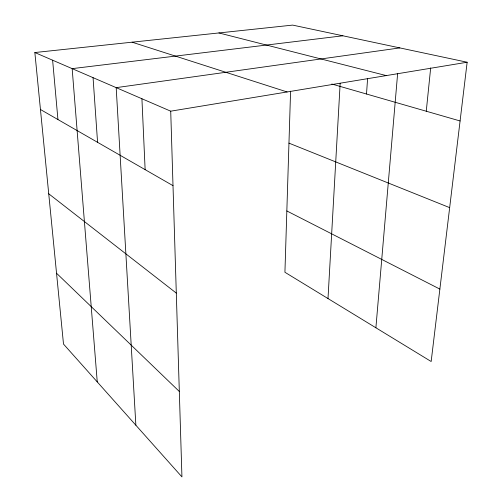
<?xml version="1.0" encoding="UTF-8"?>
<svg xmlns="http://www.w3.org/2000/svg" width="502" height="502" viewBox="0 0 502 502"><rect width="100%" height="100%" fill="white"/><g stroke="black" fill="none" stroke-linecap="round" stroke-linejoin="round"><path stroke-width="0.75" d="M290.583 91.138L284.923 272.272L431.162 361.509L467.149 62.235L292.647 25.1L34.851 52.534L63.497 344.065L181.937 476.9L170.718 111.18L34.851 52.534M328.001 298.558L340.168 83.269M366.51 94.018L367.608 78.375M375.891 327.781L397.634 73.537M426.261 111.224L430.678 67.908M170.718 111.18L467.149 62.235M399.824 47.91L116.188 87.643L135.866 425.225M342.853 35.786L72.156 68.636L97.25 381.915M218.916 32.944L386.258 75.589M331.803 84.022L460.083 120.969M132.089 42.187L287.106 91.96M288.957 143.133L449.66 207.64M286.837 210.947L439.865 289.096M40.449 109.499L173.008 185.665M48.732 193.778L176.302 293.099M56.538 273.232L179.321 391.478M52.622 60.202L57.943 119.545M93.058 77.659L97.57 142.317M141.922 98.75L145.134 169.645"/></g></svg>
